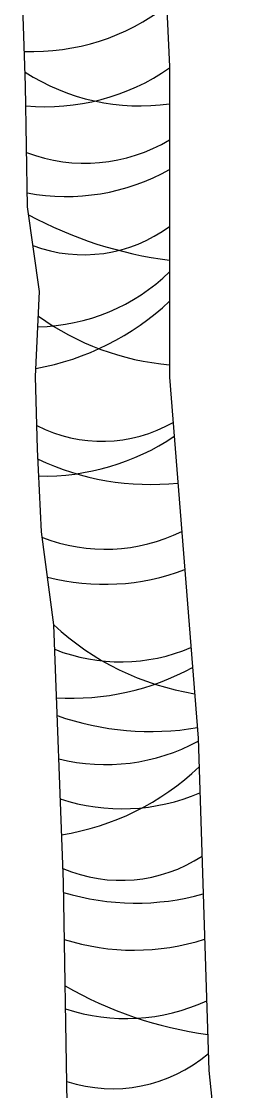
# Model space of a CAD drawing. Header units: millimetres. Extents: x 603916 to 1211550, y 1309898 to 2622648.
# Drawn here: x 604326.685 to 604327.298, y 1311064.461 to 1311067.495 of the extents above; entities that cross this region are included whole.
import ezdxf

# ---------------------------------------------------------------- set-up
doc = ezdxf.new("R2010")
doc.units = ezdxf.units.MM
doc.layers.add('elenarbi-Trees', color=42, linetype='Continuous')

# ---------------------------------------------------------------- blocks, each defined once
blk = doc.blocks.new('A$C7BB81706')
at = {"layer": 'elenarbi-Trees', "color": 3}
for points in [[(118.49, 77.96), (118, 106.07), (116.78, 138.77), (115.24, 150.58), (114.73, 161.1), (114.47, 170.33), (114.98, 181.11), (113.44, 191.89), (113.19, 207.28), (112.67, 222.42)], [(129.31, 255.69), (131.49, 209.72), (131.49, 170.22), (135.12, 124.36), (136.48, 82.14), (140.12, 47)]]:
    blk.add_lwpolyline(points, dxfattribs=at)
at = {"layer": 'elenarbi-Trees', "color": 32}
for centre, radius, start, end in [((114.06, 239.66), 28.05, 267.9082, 307.459), ((115.81, 232.02), 27.42, 264.6053, 304.8832), ((127.74, 231.63), 26.93, 237.1502, 278.0082), ((120.75, 218.3), 20.88, 249.1762, 300.9471), ((118.39, 219.79), 26.6, 259.2251, 299.5046), ((138.05, 236.08), 51.41, 241.584, 262.6614), ((120.57, 204.16), 18.37, 249.5194, 306.4452), ((114.36, 201.13), 24.49, 270.9527, 314.3694), ((108.5, 204.41), 33.62, 280.3021, 313.1221), ((134.27, 204.86), 33.16, 234.1255, 265.1932), ((122.91, 180.19), 18.11, 242.8485, 299.9044), ((115.53, 187.32), 29.65, 268.7787, 303.9417), ((129.12, 190.11), 33.51, 244.6776, 275.8806), ((123.31, 170.5), 22.13, 248.8759, 296.0832), ((123.17, 172.81), 28.9, 255.6125, 290.7686), ((140.16, 163.9), 34.33, 227.0651, 260.7967), ((125.26, 156.81), 22.75, 248.4271, 293.1491), ((118.99, 161.71), 32.27, 266.6825, 298.5383), ((129.09, 160.89), 35.68, 250.548, 279.5551), ((123.36, 145.8), 24.79, 256.1123, 298.3473), ((112.68, 144.41), 32.71, 278.9605, 313.6003), ((125.46, 140.29), 24.9, 251.6023, 293.3775), ((125.31, 125.06), 18.76, 246.8644, 303.2983), ((127.24, 135.26), 31.85, 253.1743, 285.5171), ((126.99, 126.74), 29.31, 252.3836, 287.7842), ((142.97, 135.77), 49.5, 240.0069, 262.2963), ((125.93, 113.16), 24.42, 251.7534, 294.8711), ((124.28, 98.54), 18.71, 251.8275, 310.4355)]:
    blk.add_arc(centre, radius, start, end, dxfattribs=at)

msp = doc.modelspace()

# ---------------------------------------------------------------- block references
at = {"xscale": 0.02231228080109402, "yscale": 0.02231228080109402, "zscale": 0.02231228080109402}
msp.add_blockref('A$C7BB81706', (604324.1713, 1311062.6884), dxfattribs=at)

doc.saveas('drawing.dxf')
